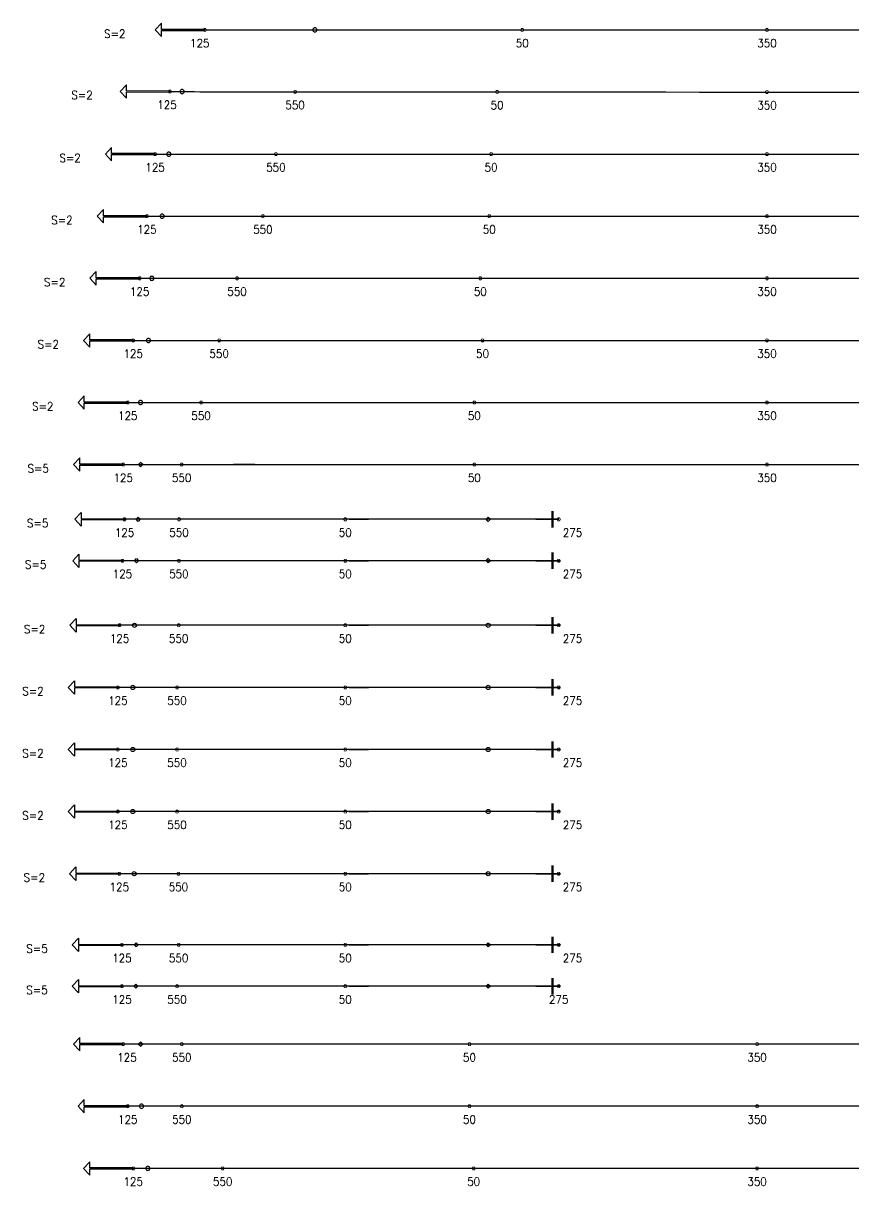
# Model space of a CAD drawing. Header units: millimetres. Extents: x -179076 to 505271, y -44005 to 99253.
# Drawn here: x 286182 to 306235, y 47581 to 75664 of the extents above; entities that cross this region are included whole.
import ezdxf

# ---------------------------------------------------------------- set-up
doc = ezdxf.new("R2010")
doc.units = ezdxf.units.MM
doc.layers.add('Current_plane_Tendon', color=7, linetype='Continuous', true_color=0xab0000)
doc.styles.get("Standard").update_dxf_attribs({"font": 'arial.ttf'})

# ---------------------------------------------------------------- blocks, each defined once
blk = doc.blocks.new('fdsfsdfdsf')
at = {"layer": 'Current_plane_Tendon', "color": 14, "linetype": 'Continuous', "true_color": 0xab0000}
for points, elevation in [([(415262, 334316), (414212, 334316), (414212, 334466), (414062, 334304), (414212, 334142), (414212, 334292), (415262, 334292)], 64), ([(417971, 334304), (417968, 334319), (417961, 334333), (417950, 334344), (417936, 334351), (417921, 334354), (417905, 334351), (417891, 334344), (417880, 334333), (417873, 334319), (417871, 334304), (417873, 334288), (417880, 334274), (417891, 334263), (417905, 334256), (417921, 334254), (417936, 334256), (417950, 334263), (417961, 334274), (417968, 334288), (417971, 334304)], 180), ([(414419, 332827), (413369, 332832), (413369, 332982), (413219, 332821), (413368, 332658), (413369, 332808), (414419, 332803)], 62), ([(414762, 332814), (414760, 332830), (414753, 332843), (414742, 332855), (414728, 332862), (414712, 332864), (414697, 332862), (414683, 332855), (414672, 332843), (414665, 332830), (414662, 332814), (414665, 332799), (414672, 332785), (414683, 332774), (414697, 332767), (414712, 332764), (414728, 332767), (414742, 332774), (414753, 332785), (414760, 332799), (414762, 332814)], 180), ([(414061, 331316), (413011, 331316), (413011, 331466), (412861, 331304), (413011, 331142), (413011, 331292), (414061, 331292)], 59), ([(414440, 331304), (414437, 331319), (414430, 331333), (414419, 331344), (414405, 331351), (414390, 331354), (414374, 331351), (414360, 331344), (414349, 331333), (414342, 331319), (414340, 331304), (414342, 331288), (414349, 331274), (414360, 331263), (414374, 331256), (414390, 331254), (414405, 331256), (414419, 331263), (414430, 331274), (414437, 331288), (414440, 331304)], 180), ([(413863, 329816), (412813, 329816), (412813, 329966), (412663, 329804), (412813, 329642), (412813, 329792), (413863, 329792)], 58), ([(414278, 329804), (414276, 329819), (414269, 329833), (414258, 329844), (414244, 329851), (414228, 329854), (414213, 329851), (414199, 329844), (414188, 329833), (414181, 329819), (414178, 329804), (414181, 329788), (414188, 329774), (414199, 329763), (414213, 329756), (414228, 329754), (414244, 329756), (414258, 329763), (414269, 329774), (414276, 329788), (414278, 329804)], 180), ([(413687, 328316), (412637, 328316), (412637, 328466), (412487, 328304), (412637, 328142), (412637, 328292), (413687, 328292)], 59), ([(414033, 328304), (414030, 328319), (414023, 328333), (414012, 328344), (413998, 328351), (413983, 328354), (413967, 328351), (413953, 328344), (413942, 328333), (413935, 328319), (413933, 328304), (413935, 328288), (413942, 328274), (413953, 328263), (413967, 328256), (413983, 328254), (413998, 328256), (414012, 328263), (414023, 328274), (414030, 328288), (414033, 328304)], 180), ([(413533, 326816), (412483, 326816), (412483, 326966), (412333, 326804), (412483, 326642), (412483, 326792), (413533, 326792)], 58), ([(413950, 326804), (413947, 326819), (413940, 326833), (413929, 326844), (413915, 326851), (413900, 326854), (413884, 326851), (413870, 326844), (413859, 326833), (413852, 326819), (413850, 326804), (413852, 326788), (413859, 326774), (413870, 326763), (413884, 326756), (413900, 326754), (413915, 326756), (413929, 326763), (413940, 326774), (413947, 326788), (413950, 326804)], 180), ([(413401, 325316), (412351, 325316), (412351, 325466), (412201, 325304), (412351, 325142), (412351, 325292), (413401, 325292)], 57), ([(413762, 325304), (413759, 325319), (413752, 325333), (413741, 325344), (413727, 325351), (413712, 325354), (413696, 325351), (413682, 325344), (413671, 325333), (413664, 325319), (413662, 325304), (413664, 325288), (413671, 325274), (413682, 325263), (413696, 325256), (413712, 325254), (413727, 325256), (413741, 325263), (413752, 325274), (413759, 325288), (413762, 325304)], 180), ([(413290, 323816), (412240, 323816), (412240, 323966), (412090, 323804), (412240, 323642), (412240, 323792), (413290, 323792)], 180), ([(413762, 323804), (413712, 323854), (413662, 323804), (413712, 323754), (413762, 323804)], 180), ([(413323, 322470), (412273, 322470), (412273, 322320), (412123, 322482), (412273, 322644), (412273, 322494), (413323, 322494)], 60), ([(413602, 322482), (413652, 322532), (413702, 322482), (413652, 322432), (413602, 322482)], 185), ([(422057, 322482), (422107, 322532), (422157, 322482), (422107, 322432), (422057, 322482)], 180), ([(413272, 321470), (412222, 321470), (412222, 321320), (412072, 321482), (412222, 321644), (412222, 321494), (413272, 321494)], 60), ([(413563, 321482), (413613, 321532), (413663, 321482), (413613, 321432), (413563, 321482)], 185), ([(422057, 321482), (422107, 321532), (422157, 321482), (422107, 321432), (422057, 321482)], 180), ([(413203, 319910), (412153, 319910), (412153, 319760), (412003, 319922), (412153, 320084), (412153, 319934), (413203, 319934)], 55), ([(413510, 319922), (413513, 319937), (413520, 319951), (413531, 319962), (413545, 319969), (413560, 319972), (413576, 319969), (413590, 319962), (413601, 319951), (413608, 319937), (413610, 319922), (413608, 319906), (413601, 319893), (413590, 319881), (413576, 319874), (413560, 319872), (413545, 319874), (413531, 319881), (413520, 319893), (413513, 319906), (413510, 319922)], 180), ([(422057, 319922), (422059, 319937), (422066, 319951), (422078, 319962), (422091, 319969), (422107, 319972), (422122, 319969), (422136, 319962), (422147, 319951), (422154, 319937), (422157, 319922), (422154, 319906), (422147, 319892), (422136, 319881), (422122, 319874), (422107, 319872), (422091, 319874), (422078, 319881), (422066, 319892), (422059, 319906), (422057, 319922)], 180), ([(413163, 318410), (412113, 318410), (412113, 318260), (411963, 318422), (412113, 318584), (412113, 318434), (413163, 318434)], 55), ([(413470, 318422), (413473, 318437), (413480, 318451), (413491, 318462), (413505, 318469), (413520, 318472), (413536, 318469), (413550, 318462), (413561, 318451), (413568, 318437), (413570, 318422), (413568, 318406), (413561, 318392), (413550, 318381), (413536, 318374), (413520, 318372), (413505, 318374), (413491, 318381), (413480, 318392), (413473, 318406), (413470, 318422)], 180), ([(422057, 318422), (422059, 318437), (422066, 318451), (422078, 318462), (422091, 318469), (422107, 318472), (422122, 318469), (422136, 318462), (422147, 318451), (422154, 318437), (422157, 318422), (422154, 318406), (422147, 318392), (422136, 318381), (422122, 318374), (422107, 318372), (422091, 318374), (422078, 318381), (422066, 318392), (422059, 318406), (422057, 318422)], 180), ([(413163, 316910), (412113, 316910), (412113, 316760), (411963, 316922), (412113, 317084), (412113, 316934), (413163, 316934)], 55), ([(413470, 316922), (413473, 316937), (413480, 316951), (413491, 316962), (413505, 316969), (413520, 316972), (413536, 316969), (413550, 316962), (413561, 316951), (413568, 316937), (413570, 316922), (413568, 316906), (413561, 316892), (413550, 316881), (413536, 316874), (413520, 316872), (413505, 316874), (413491, 316881), (413480, 316892), (413473, 316906), (413470, 316922)], 180), ([(422057, 316922), (422059, 316937), (422066, 316951), (422078, 316962), (422091, 316969), (422107, 316972), (422122, 316969), (422136, 316962), (422147, 316951), (422154, 316937), (422157, 316922), (422154, 316906), (422147, 316892), (422136, 316881), (422122, 316874), (422107, 316872), (422091, 316874), (422078, 316881), (422066, 316892), (422059, 316906), (422057, 316922)], 180), ([(413163, 315410), (412113, 315410), (412113, 315260), (411963, 315422), (412113, 315584), (412113, 315434), (413163, 315434)], 55), ([(413470, 315422), (413473, 315437), (413480, 315451), (413491, 315462), (413505, 315469), (413520, 315472), (413536, 315469), (413550, 315462), (413561, 315451), (413568, 315437), (413570, 315422), (413568, 315406), (413561, 315392), (413550, 315381), (413536, 315374), (413520, 315372), (413505, 315374), (413491, 315381), (413480, 315392), (413473, 315406), (413470, 315422)], 180), ([(422057, 315422), (422059, 315437), (422066, 315451), (422078, 315462), (422091, 315469), (422107, 315472), (422122, 315469), (422136, 315462), (422147, 315451), (422154, 315437), (422157, 315422), (422154, 315406), (422147, 315392), (422136, 315381), (422122, 315374), (422107, 315372), (422091, 315374), (422078, 315381), (422066, 315392), (422059, 315406), (422057, 315422)], 180), ([(413196, 313910), (412146, 313910), (412146, 313760), (411996, 313922), (412146, 314084), (412146, 313934), (413196, 313934)], 58), ([(413503, 313922), (413506, 313937), (413513, 313951), (413524, 313962), (413538, 313969), (413553, 313972), (413569, 313969), (413583, 313962), (413594, 313951), (413601, 313937), (413603, 313922), (413601, 313906), (413594, 313892), (413583, 313881), (413569, 313874), (413553, 313872), (413538, 313874), (413524, 313881), (413513, 313892), (413506, 313906), (413503, 313922)], 183), ([(422057, 313922), (422059, 313937), (422066, 313951), (422078, 313962), (422091, 313969), (422107, 313972), (422122, 313969), (422136, 313962), (422147, 313951), (422154, 313937), (422157, 313922), (422154, 313906), (422147, 313892), (422136, 313881), (422122, 313874), (422107, 313872), (422091, 313874), (422078, 313881), (422066, 313892), (422059, 313906), (422057, 313922)], 180), ([(413260, 312191), (412210, 312191), (412210, 312041), (412060, 312203), (412210, 312365), (412210, 312215), (413260, 312215)], 75), ([(413553, 312203), (413603, 312253), (413653, 312203), (413603, 312153), (413553, 312203)], 200), ([(422057, 312203), (422107, 312253), (422157, 312203), (422107, 312153), (422057, 312203)], 180), ([(413261, 311191), (412211, 311191), (412211, 311041), (412061, 311203), (412211, 311365), (412211, 311215), (413261, 311215)], 55), ([(413544, 311203), (413594, 311253), (413644, 311203), (413594, 311153), (413544, 311203)], 180), ([(422057, 311203), (422107, 311253), (422157, 311203), (422107, 311153), (422057, 311203)], 180), ([(413290, 309818), (412240, 309818), (412240, 309968), (412090, 309806), (412240, 309644), (412240, 309794), (413290, 309794)], 180), ([(413763, 309803), (413713, 309853), (413663, 309803), (413713, 309753), (413763, 309803)], 180), ([(413401, 308315), (412351, 308315), (412351, 308465), (412201, 308303), (412351, 308141), (412351, 308291), (413401, 308291)], 57), ([(413782, 308303), (413780, 308319), (413772, 308333), (413761, 308344), (413747, 308351), (413732, 308353), (413717, 308351), (413703, 308344), (413692, 308333), (413684, 308319), (413682, 308303), (413684, 308288), (413692, 308274), (413703, 308263), (413717, 308256), (413732, 308253), (413747, 308256), (413761, 308263), (413772, 308274), (413780, 308288), (413782, 308303)], 182), ([(413533, 306815), (412483, 306815), (412483, 306965), (412333, 306803), (412483, 306641), (412483, 306791), (413533, 306791)], 58), ([(413936, 306803), (413933, 306819), (413926, 306833), (413915, 306844), (413901, 306851), (413886, 306853), (413870, 306851), (413856, 306844), (413845, 306833), (413838, 306819), (413836, 306803), (413838, 306788), (413845, 306774), (413856, 306763), (413870, 306756), (413886, 306753), (413901, 306756), (413915, 306763), (413926, 306774), (413933, 306788), (413936, 306803)], 183)]:
    blk.add_lwpolyline(points, close=True, dxfattribs=dict(at, elevation=elevation))
for points, elevation in [([(415302, 334304, 20, 20, 0), (415282, 334338, 20, 20, 0), (415242, 334338, 20, 20, 0), (415222, 334304, 20, 20, 0), (415242, 334269, 20, 20, 0), (415282, 334269, 20, 20, 0)], 64), ([(422966, 334304, 20, 20, 0), (422946, 334338, 20, 20, 0), (422906, 334338, 20, 20, 0), (422886, 334304, 20, 20, 0), (422906, 334269, 20, 20, 0), (422946, 334269, 20, 20, 0)], -20), ([(428876, 334304, 20, 20, 0), (428856, 334338, 20, 20, 0), (428816, 334338, 20, 20, 0), (428796, 334304, 20, 20, 0), (428816, 334269, 20, 20, 0), (428856, 334269, 20, 20, 0)], 130), ([(414459, 332815, 20, 20, 0), (414439, 332850, 20, 20, 0), (414399, 332850, 20, 20, 0), (414379, 332815, 20, 20, 0), (414399, 332781, 20, 20, 0), (414439, 332781, 20, 20, 0)], 62), ([(417481, 332809, 20, 20, 0), (417461, 332844, 20, 20, 0), (417421, 332844, 20, 20, 0), (417401, 332809, 20, 20, 0), (417421, 332775, 20, 20, 0), (417461, 332775, 20, 20, 0)], 130), ([(422360, 332806, 20, 20, 0), (422340, 332841, 20, 20, 0), (422300, 332841, 20, 20, 0), (422280, 332806, 20, 20, 0), (422300, 332772, 20, 20, 0), (422340, 332772, 20, 20, 0)], -20), ([(428876, 332804, 20, 20, 0), (428856, 332838, 20, 20, 0), (428816, 332838, 20, 20, 0), (428796, 332804, 20, 20, 0), (428816, 332769, 20, 20, 0), (428856, 332769, 20, 20, 0)], 130), ([(414101, 331304, 20, 20, 0), (414081, 331338, 20, 20, 0), (414041, 331338, 20, 20, 0), (414021, 331304, 20, 20, 0), (414041, 331269, 20, 20, 0), (414081, 331269, 20, 20, 0)], 59), ([(417018, 331304, 20, 20, 0), (416998, 331338, 20, 20, 0), (416958, 331338, 20, 20, 0), (416938, 331304, 20, 20, 0), (416958, 331269, 20, 20, 0), (416998, 331269, 20, 20, 0)], 130), ([(422215, 331304, 20, 20, 0), (422195, 331338, 20, 20, 0), (422155, 331338, 20, 20, 0), (422135, 331304, 20, 20, 0), (422155, 331269, 20, 20, 0), (422195, 331269, 20, 20, 0)], -20), ([(428876, 331304, 20, 20, 0), (428856, 331338, 20, 20, 0), (428816, 331338, 20, 20, 0), (428796, 331304, 20, 20, 0), (428816, 331269, 20, 20, 0), (428856, 331269, 20, 20, 0)], 130), ([(413903, 329804, 20, 20, 0), (413883, 329838, 20, 20, 0), (413843, 329838, 20, 20, 0), (413823, 329804, 20, 20, 0), (413843, 329769, 20, 20, 0), (413883, 329769, 20, 20, 0)], 58), ([(416704, 329804, 20, 20, 0), (416684, 329838, 20, 20, 0), (416644, 329838, 20, 20, 0), (416624, 329804, 20, 20, 0), (416644, 329769, 20, 20, 0), (416684, 329769, 20, 20, 0)], 130), ([(422169, 329804, 20, 20, 0), (422149, 329838, 20, 20, 0), (422109, 329838, 20, 20, 0), (422089, 329804, 20, 20, 0), (422109, 329769, 20, 20, 0), (422149, 329769, 20, 20, 0)], -20), ([(428876, 329804, 20, 20, 0), (428856, 329838, 20, 20, 0), (428816, 329838, 20, 20, 0), (428796, 329804, 20, 20, 0), (428816, 329769, 20, 20, 0), (428856, 329769, 20, 20, 0)], 130), ([(413727, 328304, 20, 20, 0), (413707, 328338, 20, 20, 0), (413667, 328338, 20, 20, 0), (413647, 328304, 20, 20, 0), (413667, 328269, 20, 20, 0), (413707, 328269, 20, 20, 0)], 59), ([(416080, 328304, 20, 20, 0), (416060, 328338, 20, 20, 0), (416020, 328338, 20, 20, 0), (416000, 328304, 20, 20, 0), (416020, 328269, 20, 20, 0), (416060, 328269, 20, 20, 0)], 130), ([(421955, 328304, 20, 20, 0), (421935, 328338, 20, 20, 0), (421895, 328338, 20, 20, 0), (421875, 328304, 20, 20, 0), (421895, 328269, 20, 20, 0), (421935, 328269, 20, 20, 0)], -20), ([(428876, 328304, 20, 20, 0), (428856, 328338, 20, 20, 0), (428816, 328338, 20, 20, 0), (428796, 328304, 20, 20, 0), (428816, 328269, 20, 20, 0), (428856, 328269, 20, 20, 0)], 130), ([(413573, 326804, 20, 20, 0), (413553, 326838, 20, 20, 0), (413513, 326838, 20, 20, 0), (413493, 326804, 20, 20, 0), (413513, 326769, 20, 20, 0), (413553, 326769, 20, 20, 0)], 58), ([(415648, 326804, 20, 20, 0), (415628, 326838, 20, 20, 0), (415588, 326838, 20, 20, 0), (415568, 326804, 20, 20, 0), (415588, 326769, 20, 20, 0), (415628, 326769, 20, 20, 0)], 130), ([(422007, 326804, 20, 20, 0), (421987, 326838, 20, 20, 0), (421947, 326838, 20, 20, 0), (421927, 326804, 20, 20, 0), (421947, 326769, 20, 20, 0), (421987, 326769, 20, 20, 0)], -20), ([(428876, 326804, 20, 20, 0), (428856, 326838, 20, 20, 0), (428816, 326838, 20, 20, 0), (428796, 326804, 20, 20, 0), (428816, 326769, 20, 20, 0), (428856, 326769, 20, 20, 0)], 130), ([(413441, 325304, 20, 20, 0), (413421, 325338, 20, 20, 0), (413381, 325338, 20, 20, 0), (413361, 325304, 20, 20, 0), (413381, 325269, 20, 20, 0), (413421, 325269, 20, 20, 0)], 57), ([(415211, 325304, 20, 20, 0), (415191, 325338, 20, 20, 0), (415151, 325338, 20, 20, 0), (415131, 325304, 20, 20, 0), (415151, 325269, 20, 20, 0), (415191, 325269, 20, 20, 0)], 130), ([(421809, 325304, 20, 20, 0), (421789, 325338, 20, 20, 0), (421749, 325338, 20, 20, 0), (421729, 325304, 20, 20, 0), (421749, 325269, 20, 20, 0), (421789, 325269, 20, 20, 0)], -20), ([(428876, 325304, 20, 20, 0), (428856, 325338, 20, 20, 0), (428816, 325338, 20, 20, 0), (428796, 325304, 20, 20, 0), (428816, 325269, 20, 20, 0), (428856, 325269, 20, 20, 0)], 130), ([(413330, 323804, 20, 20, 0), (413310, 323838, 20, 20, 0), (413270, 323838, 20, 20, 0), (413250, 323804, 20, 20, 0), (413270, 323769, 20, 20, 0), (413310, 323769, 20, 20, 0)], 180), ([(414743, 323804, 20, 20, 0), (414723, 323838, 20, 20, 0), (414683, 323838, 20, 20, 0), (414663, 323804, 20, 20, 0), (414683, 323769, 20, 20, 0), (414723, 323769, 20, 20, 0)], 130), ([(421809, 323804, 20, 20, 0), (421789, 323838, 20, 20, 0), (421749, 323838, 20, 20, 0), (421729, 323804, 20, 20, 0), (421749, 323769, 20, 20, 0), (421789, 323769, 20, 20, 0)], -170), ([(428876, 323804, 20, 20, 0), (428856, 323838, 20, 20, 0), (428816, 323838, 20, 20, 0), (428796, 323804, 20, 20, 0), (428816, 323769, 20, 20, 0), (428856, 323769, 20, 20, 0)], 130), ([(413283, 322482, 20, 20, 0), (413303, 322517, 20, 20, 0), (413343, 322517, 20, 20, 0), (413363, 322482, 20, 20, 0), (413343, 322447, 20, 20, 0), (413303, 322447, 20, 20, 0)], 60), ([(414599, 322482, 20, 20, 0), (414619, 322517, 20, 20, 0), (414659, 322517, 20, 20, 0), (414679, 322482, 20, 20, 0), (414659, 322447, 20, 20, 0), (414619, 322447, 20, 20, 0)], 135), ([(418613, 322482, 20, 20, 0), (418633, 322517, 20, 20, 0), (418673, 322517, 20, 20, 0), (418693, 322482, 20, 20, 0), (418673, 322447, 20, 20, 0), (418633, 322447, 20, 20, 0)], -170), ([(423767, 322482, 20, 20, 0), (423787, 322517, 20, 20, 0), (423827, 322517, 20, 20, 0), (423847, 322482, 20, 20, 0), (423827, 322447, 20, 20, 0), (423787, 322447, 20, 20, 0)], 55), ([(413232, 321482, 20, 20, 0), (413252, 321517, 20, 20, 0), (413292, 321517, 20, 20, 0), (413312, 321482, 20, 20, 0), (413292, 321447, 20, 20, 0), (413252, 321447, 20, 20, 0)], 60), ([(414595, 321482, 20, 20, 0), (414615, 321517, 20, 20, 0), (414655, 321517, 20, 20, 0), (414675, 321482, 20, 20, 0), (414655, 321447, 20, 20, 0), (414615, 321447, 20, 20, 0)], 135), ([(418613, 321482, 20, 20, 0), (418633, 321517, 20, 20, 0), (418673, 321517, 20, 20, 0), (418693, 321482, 20, 20, 0), (418673, 321447, 20, 20, 0), (418633, 321447, 20, 20, 0)], -20), ([(423767, 321482, 20, 20, 0), (423787, 321517, 20, 20, 0), (423827, 321517, 20, 20, 0), (423847, 321482, 20, 20, 0), (423827, 321447, 20, 20, 0), (423787, 321447, 20, 20, 0)], 55), ([(413163, 319922, 20, 20, 0), (413183, 319957, 20, 20, 0), (413223, 319957, 20, 20, 0), (413243, 319922, 20, 20, 0), (413223, 319887, 20, 20, 0), (413183, 319887, 20, 20, 0)], 55), ([(414591, 319922, 20, 20, 0), (414611, 319957, 20, 20, 0), (414651, 319957, 20, 20, 0), (414671, 319922, 20, 20, 0), (414651, 319887, 20, 20, 0), (414611, 319887, 20, 20, 0)], 130), ([(418613, 319922, 20, 20, 0), (418633, 319956, 20, 20, 0), (418673, 319956, 20, 20, 0), (418693, 319922, 20, 20, 0), (418673, 319887, 20, 20, 0), (418633, 319887, 20, 20, 0)], -20), ([(423767, 319922, 20, 20, 0), (423787, 319956, 20, 20, 0), (423827, 319956, 20, 20, 0), (423847, 319922, 20, 20, 0), (423827, 319887, 20, 20, 0), (423787, 319887, 20, 20, 0)], 55), ([(413123, 318422, 20, 20, 0), (413143, 318456, 20, 20, 0), (413183, 318456, 20, 20, 0), (413203, 318422, 20, 20, 0), (413183, 318387, 20, 20, 0), (413143, 318387, 20, 20, 0)], 55), ([(414551, 318422, 20, 20, 0), (414571, 318456, 20, 20, 0), (414611, 318456, 20, 20, 0), (414631, 318422, 20, 20, 0), (414611, 318387, 20, 20, 0), (414571, 318387, 20, 20, 0)], 130), ([(418613, 318422, 20, 20, 0), (418633, 318456, 20, 20, 0), (418673, 318456, 20, 20, 0), (418693, 318422, 20, 20, 0), (418673, 318387, 20, 20, 0), (418633, 318387, 20, 20, 0)], -20), ([(423767, 318422, 20, 20, 0), (423787, 318456, 20, 20, 0), (423827, 318456, 20, 20, 0), (423847, 318422, 20, 20, 0), (423827, 318387, 20, 20, 0), (423787, 318387, 20, 20, 0)], 55), ([(413123, 316922, 20, 20, 0), (413143, 316956, 20, 20, 0), (413183, 316956, 20, 20, 0), (413203, 316922, 20, 20, 0), (413183, 316887, 20, 20, 0), (413143, 316887, 20, 20, 0)], 55), ([(414551, 316922, 20, 20, 0), (414571, 316956, 20, 20, 0), (414611, 316956, 20, 20, 0), (414631, 316922, 20, 20, 0), (414611, 316887, 20, 20, 0), (414571, 316887, 20, 20, 0)], 130), ([(418613, 316922, 20, 20, 0), (418633, 316956, 20, 20, 0), (418673, 316956, 20, 20, 0), (418693, 316922, 20, 20, 0), (418673, 316887, 20, 20, 0), (418633, 316887, 20, 20, 0)], -20), ([(423767, 316922, 20, 20, 0), (423787, 316956, 20, 20, 0), (423827, 316956, 20, 20, 0), (423847, 316922, 20, 20, 0), (423827, 316887, 20, 20, 0), (423787, 316887, 20, 20, 0)], 55), ([(413123, 315422, 20, 20, 0), (413143, 315456, 20, 20, 0), (413183, 315456, 20, 20, 0), (413203, 315422, 20, 20, 0), (413183, 315387, 20, 20, 0), (413143, 315387, 20, 20, 0)], 55), ([(414551, 315422, 20, 20, 0), (414571, 315456, 20, 20, 0), (414611, 315456, 20, 20, 0), (414631, 315422, 20, 20, 0), (414611, 315387, 20, 20, 0), (414571, 315387, 20, 20, 0)], 130), ([(418613, 315422, 20, 20, 0), (418633, 315456, 20, 20, 0), (418673, 315456, 20, 20, 0), (418693, 315422, 20, 20, 0), (418673, 315387, 20, 20, 0), (418633, 315387, 20, 20, 0)], -20), ([(423767, 315422, 20, 20, 0), (423787, 315456, 20, 20, 0), (423827, 315456, 20, 20, 0), (423847, 315422, 20, 20, 0), (423827, 315387, 20, 20, 0), (423787, 315387, 20, 20, 0)], 55), ([(413156, 313922, 20, 20, 0), (413176, 313956, 20, 20, 0), (413216, 313956, 20, 20, 0), (413236, 313922, 20, 20, 0), (413216, 313887, 20, 20, 0), (413176, 313887, 20, 20, 0)], 58), ([(414584, 313922, 20, 20, 0), (414604, 313956, 20, 20, 0), (414644, 313956, 20, 20, 0), (414664, 313922, 20, 20, 0), (414644, 313887, 20, 20, 0), (414604, 313887, 20, 20, 0)], 133), ([(418613, 313922, 20, 20, 0), (418633, 313956, 20, 20, 0), (418673, 313956, 20, 20, 0), (418693, 313922, 20, 20, 0), (418673, 313887, 20, 20, 0), (418633, 313887, 20, 20, 0)], -20), ([(423767, 313922, 20, 20, 0), (423787, 313956, 20, 20, 0), (423827, 313956, 20, 20, 0), (423847, 313922, 20, 20, 0), (423827, 313887, 20, 20, 0), (423787, 313887, 20, 20, 0)], 55), ([(413220, 312203, 20, 20, 0), (413240, 312238, 20, 20, 0), (413280, 312238, 20, 20, 0), (413300, 312203, 20, 20, 0), (413280, 312169, 20, 20, 0), (413240, 312169, 20, 20, 0)], 75), ([(414591, 312203, 20, 20, 0), (414611, 312238, 20, 20, 0), (414651, 312238, 20, 20, 0), (414671, 312203, 20, 20, 0), (414651, 312169, 20, 20, 0), (414611, 312169, 20, 20, 0)], 150), ([(418613, 312203, 20, 20, 0), (418633, 312238, 20, 20, 0), (418673, 312238, 20, 20, 0), (418693, 312203, 20, 20, 0), (418673, 312169, 20, 20, 0), (418633, 312169, 20, 20, 0)], -20), ([(423767, 312203, 20, 20, 0), (423787, 312238, 20, 20, 0), (423827, 312238, 20, 20, 0), (423847, 312203, 20, 20, 0), (423827, 312169, 20, 20, 0), (423787, 312169, 20, 20, 0)], 55), ([(413221, 311203, 20, 20, 0), (413241, 311238, 20, 20, 0), (413281, 311238, 20, 20, 0), (413301, 311203, 20, 20, 0), (413281, 311169, 20, 20, 0), (413241, 311169, 20, 20, 0)], 55), ([(414551, 311203, 20, 20, 0), (414571, 311238, 20, 20, 0), (414611, 311238, 20, 20, 0), (414631, 311203, 20, 20, 0), (414611, 311169, 20, 20, 0), (414571, 311169, 20, 20, 0)], 130), ([(418613, 311203, 20, 20, 0), (418633, 311238, 20, 20, 0), (418673, 311238, 20, 20, 0), (418693, 311203, 20, 20, 0), (418673, 311169, 20, 20, 0), (418633, 311169, 20, 20, 0)], -20), ([(423767, 311203, 20, 20, 0), (423787, 311238, 20, 20, 0), (423827, 311238, 20, 20, 0), (423847, 311203, 20, 20, 0), (423827, 311169, 20, 20, 0), (423787, 311169, 20, 20, 0)], 55), ([(413330, 309806, 20, 20, 0), (413310, 309841, 20, 20, 0), (413270, 309841, 20, 20, 0), (413250, 309806, 20, 20, 0), (413270, 309772, 20, 20, 0), (413310, 309772, 20, 20, 0)], 180), ([(414746, 309803, 20, 20, 0), (414726, 309838, 20, 20, 0), (414686, 309838, 20, 20, 0), (414666, 309803, 20, 20, 0), (414686, 309769, 20, 20, 0), (414726, 309769, 20, 20, 0)], 130), ([(421692, 309803, 20, 20, 0), (421672, 309838, 20, 20, 0), (421632, 309838, 20, 20, 0), (421612, 309803, 20, 20, 0), (421632, 309769, 20, 20, 0), (421672, 309769, 20, 20, 0)], -170), ([(428637, 309803, 20, 20, 0), (428617, 309838, 20, 20, 0), (428577, 309838, 20, 20, 0), (428557, 309803, 20, 20, 0), (428577, 309769, 20, 20, 0), (428617, 309769, 20, 20, 0)], 130), ([(413441, 308303, 20, 20, 0), (413421, 308338, 20, 20, 0), (413381, 308338, 20, 20, 0), (413361, 308303, 20, 20, 0), (413381, 308269, 20, 20, 0), (413421, 308269, 20, 20, 0)], 57), ([(414746, 308303, 20, 20, 0), (414726, 308338, 20, 20, 0), (414686, 308338, 20, 20, 0), (414666, 308303, 20, 20, 0), (414686, 308269, 20, 20, 0), (414726, 308269, 20, 20, 0)], 130), ([(421692, 308303, 20, 20, 0), (421672, 308338, 20, 20, 0), (421632, 308338, 20, 20, 0), (421612, 308303, 20, 20, 0), (421632, 308269, 20, 20, 0), (421672, 308269, 20, 20, 0)], -20), ([(428637, 308303, 20, 20, 0), (428617, 308338, 20, 20, 0), (428577, 308338, 20, 20, 0), (428557, 308303, 20, 20, 0), (428577, 308269, 20, 20, 0), (428617, 308269, 20, 20, 0)], 130), ([(413573, 306803, 20, 20, 0), (413553, 306838, 20, 20, 0), (413513, 306838, 20, 20, 0), (413493, 306803, 20, 20, 0), (413513, 306769, 20, 20, 0), (413553, 306769, 20, 20, 0)], 58), ([(415732, 306803, 20, 20, 0), (415712, 306838, 20, 20, 0), (415672, 306838, 20, 20, 0), (415652, 306803, 20, 20, 0), (415672, 306769, 20, 20, 0), (415712, 306769, 20, 20, 0)], 130), ([(421794, 306803, 20, 20, 0), (421774, 306838, 20, 20, 0), (421734, 306838, 20, 20, 0), (421714, 306803, 20, 20, 0), (421734, 306769, 20, 20, 0), (421774, 306769, 20, 20, 0)], -20), ([(428637, 306803, 20, 20, 0), (428617, 306838, 20, 20, 0), (428577, 306838, 20, 20, 0), (428557, 306803, 20, 20, 0), (428577, 306769, 20, 20, 0), (428617, 306769, 20, 20, 0)], 130)]:
    blk.add_lwpolyline(points, format="xyseb", close=True, dxfattribs=dict(at, elevation=elevation))
at = {"layer": 'Current_plane_Tendon', "color": 14, "linetype": 'Continuous', "true_color": 0xab0000, "elevation": 180}
for points in [[(423657, 322682, 60, 60, 0), (423657, 322282, 60, 60, 0)], [(423657, 321682, 60, 60, 0), (423657, 321282, 60, 60, 0)], [(423657, 320122, 60, 60, 0), (423657, 319722, 60, 60, 0)], [(423657, 318622, 60, 60, 0), (423657, 318222, 60, 60, 0)], [(423657, 317122, 60, 60, 0), (423657, 316722, 60, 60, 0)], [(423657, 315622, 60, 60, 0), (423657, 315222, 60, 60, 0)], [(423657, 314122, 60, 60, 0), (423657, 313722, 60, 60, 0)], [(423657, 312403, 60, 60, 0), (423657, 312003, 60, 60, 0)], [(423657, 311403, 60, 60, 0), (423657, 311003, 60, 60, 0)]]:
    blk.add_lwpolyline(points, format="xyseb", dxfattribs=at)
at = {"layer": 'Current_plane_Tendon', "color": 14, "linetype": 'Continuous', "true_color": 0xab0000}
for points in [[(415262, 334304, 64), (415310, 334304, 68), (415481, 334304, 80), (415651, 334304, 90), (415822, 334304, 100), (415992, 334304, 108), (416163, 334304, 115), (416333, 334304, 120), (416504, 334304, 124), (416675, 334304, 128), (416845, 334304, 129), (417016, 334304, 130)], [(417016, 334304, 130), (417754, 334304, 125), (418493, 334304, 111), (419232, 334304, 88), (419971, 334304, 55), (420709, 334304, 22), (421448, 334304, -1), (422187, 334304, -15), (422926, 334304, -20), (423664, 334304, -15), (424403, 334304, -1), (425142, 334304, 22), (425881, 334304, 55), (426619, 334304, 88), (427358, 334304, 111), (428097, 334304, 125), (428836, 334304, 130)], [(428836, 334304, 130), (429393, 334304, 125), (429950, 334304, 111), (430506, 334304, 88), (431063, 334304, 55), (431620, 334304, 22), (432177, 334304, -1), (432734, 334304, -15), (433291, 334304, -20), (433848, 334304, -15), (434405, 334304, -1), (434962, 334304, 22), (435519, 334304, 55), (436076, 334304, 88), (436633, 334304, 111), (437190, 334304, 125), (437747, 334304, 130)], [(414419, 332815, 62), (414481, 332815, 68), (414613, 332815, 80), (414745, 332814, 90), (414878, 332813, 100), (415010, 332813, 108), (415142, 332812, 115), (415274, 332812, 120), (415407, 332811, 124), (415539, 332810, 128), (415671, 332810, 129), (415803, 332809, 130)], [(415803, 332809, 130), (416618, 332809, 125), (417432, 332809, 111), (418247, 332808, 88), (419061, 332808, 55), (419876, 332807, 22), (420691, 332807, -1), (421505, 332807, -15), (422320, 332806, -20), (423134, 332806, -15), (423949, 332806, -1), (424763, 332805, 22), (425578, 332805, 55), (426392, 332805, 88), (427207, 332804, 111), (428021, 332804, 125), (428836, 332804, 130)], [(428836, 332804, 130), (429393, 332804, 125), (429950, 332804, 111), (430506, 332804, 88), (431063, 332804, 55), (431620, 332804, 22), (432177, 332804, -1), (432734, 332804, -15), (433291, 332804, -20), (433848, 332804, -15), (434405, 332804, -1), (434962, 332804, 22), (435519, 332804, 55), (436076, 332804, 88), (436633, 332804, 111), (437190, 332804, 125), (437747, 332804, 130)], [(414014, 331304, 55), (414021, 331304, 56)], [(414061, 331304, 59), (414164, 331304, 69), (414315, 331304, 82), (414465, 331304, 93), (414615, 331304, 103), (414765, 331304, 111), (414915, 331304, 118), (415065, 331304, 123), (415215, 331304, 127), (415365, 331304, 129), (415515, 331304, 130)], [(415515, 331304, 130), (416348, 331304, 125), (417180, 331304, 111), (418013, 331304, 88), (418845, 331304, 55), (419678, 331304, 22), (420510, 331304, -1), (421343, 331304, -15), (422175, 331304, -20), (423008, 331304, -15), (423840, 331304, -1), (424673, 331304, 22), (425505, 331304, 55), (426338, 331304, 88), (427171, 331304, 111), (428003, 331304, 125), (428836, 331304, 130)], [(428836, 331304, 130), (429393, 331304, 125), (429950, 331304, 111), (430506, 331304, 88), (431063, 331304, 55), (431620, 331304, 22), (432177, 331304, -1), (432734, 331304, -15), (433291, 331304, -20), (433848, 331304, -15), (434405, 331304, -1), (434962, 331304, 22), (435519, 331304, 55), (436076, 331304, 88), (436633, 331304, 111), (437190, 331304, 125), (437747, 331304, 130)], [(413830, 329804, 55), (413989, 329804, 69), (414149, 329804, 82), (414308, 329804, 93), (414467, 329804, 103), (414626, 329804, 111), (414786, 329804, 118), (414945, 329804, 123), (415104, 329804, 127), (415264, 329804, 129), (415423, 329804, 130)], [(415423, 329804, 130), (416261, 329804, 125), (417099, 329804, 111), (417938, 329804, 88), (418776, 329804, 55), (419614, 329804, 22), (420453, 329804, -1), (421291, 329804, -15), (422129, 329804, -20), (422968, 329804, -15), (423806, 329804, -1), (424644, 329804, 22), (425482, 329804, 55), (426321, 329804, 88), (427159, 329804, 111), (427997, 329804, 125), (428836, 329804, 130)], [(428836, 329804, 130), (429393, 329804, 125), (429950, 329804, 111), (430506, 329804, 88), (431063, 329804, 55), (431620, 329804, 22), (432177, 329804, -1), (432734, 329804, -15), (433291, 329804, -20), (433848, 329804, -15), (434405, 329804, -1), (434962, 329804, 22), (435519, 329804, 55), (436076, 329804, 88), (436633, 329804, 111), (437190, 329804, 125), (437747, 329804, 130)], [(413646, 328304, 55), (413768, 328304, 68), (413891, 328304, 80), (414013, 328304, 90), (414136, 328304, 100), (414258, 328304, 108), (414381, 328304, 115), (414503, 328304, 120), (414626, 328304, 124), (414749, 328304, 128), (414871, 328304, 129), (414994, 328304, 130)], [(414994, 328304, 130), (415859, 328304, 125), (416724, 328304, 111), (417589, 328304, 88), (418454, 328304, 55), (419319, 328304, 22), (420184, 328304, -1), (421050, 328304, -15), (421915, 328304, -20), (422780, 328304, -15), (423645, 328304, -1), (424510, 328304, 22), (425375, 328304, 55), (426240, 328304, 88), (427105, 328304, 111), (427970, 328304, 125), (428836, 328304, 130)], [(428836, 328304, 130), (429393, 328304, 125), (429950, 328304, 111), (430506, 328304, 88), (431063, 328304, 55), (431620, 328304, 22), (432177, 328304, -1), (432734, 328304, -15), (433291, 328304, -20), (433848, 328304, -15), (434405, 328304, -1), (434962, 328304, 22), (435519, 328304, 55), (436076, 328304, 88), (436633, 328304, 111), (437190, 328304, 125), (437747, 328304, 130)], [(413500, 326804, 55), (413660, 326804, 69), (413820, 326804, 82), (413980, 326804, 93), (414139, 326804, 103), (414299, 326804, 111), (414459, 326804, 118), (414619, 326804, 123), (414779, 326804, 127), (414938, 326804, 129), (415098, 326804, 130)], [(415098, 326804, 130), (415957, 326804, 125), (416815, 326804, 111), (417674, 326804, 88), (418533, 326804, 55), (419391, 326804, 22), (420250, 326804, -1), (421108, 326804, -15), (421967, 326804, -20), (422826, 326804, -15), (423684, 326804, -1), (424543, 326804, 22), (425401, 326804, 55), (426260, 326804, 88), (427118, 326804, 111), (427977, 326804, 125), (428836, 326804, 130)], [(428836, 326804, 130), (429393, 326804, 125), (429950, 326804, 111), (430506, 326804, 88), (431063, 326804, 55), (431620, 326804, 22), (432177, 326804, -1), (432734, 326804, -15), (433291, 326804, -20), (433848, 326804, -15), (434405, 326804, -1), (434962, 326804, 22), (435519, 326804, 55), (436076, 326804, 88), (436633, 326804, 111), (437190, 326804, 125), (437747, 326804, 130)], [(413381, 325304, 55), (413501, 325304, 68), (413621, 325304, 80), (413742, 325304, 90), (413862, 325304, 100), (413982, 325304, 108), (414102, 325304, 115), (414222, 325304, 120), (414342, 325304, 124), (414462, 325304, 128), (414583, 325304, 129), (414703, 325304, 130)], [(414703, 325304, 130), (415586, 325304, 125), (416469, 325304, 111), (417353, 325304, 88), (418236, 325304, 55), (419119, 325304, 22), (420003, 325304, -1), (420886, 325304, -15), (421769, 325304, -20), (422653, 325304, -15), (423536, 325304, -1), (424419, 325304, 22), (425302, 325304, 55), (426186, 325304, 88), (427069, 325304, 111), (427952, 325304, 125), (428836, 325304, 130)], [(428836, 325304, 130), (429393, 325304, 125), (429950, 325304, 111), (430506, 325304, 88), (431063, 325304, 55), (431620, 325304, 22), (432177, 325304, -1), (432734, 325304, -15), (433291, 325304, -20), (433848, 325304, -15), (434405, 325304, -1), (434962, 325304, 22), (435519, 325304, 55), (436076, 325304, 88), (436633, 325304, 111), (437190, 325304, 125), (437747, 325304, 130)], [(413290, 323804, 56), (413501, 323804, 68), (413621, 323804, 80), (413742, 323804, 90), (413862, 323804, 100), (413982, 323804, 108), (414102, 323804, 115), (414222, 323804, 120), (414342, 323804, 124), (414462, 323804, 128), (414583, 323804, 129), (414703, 323804, 130)], [(414703, 323804, 130), (415586, 323804, 121), (416469, 323804, 92), (415957, 323804, 46), (416840, 323804, -20), (417724, 323804, -86), (418607, 323804, -132), (420886, 323804, -161), (421769, 323804, -170), (422653, 323804, -161), (423536, 323804, -132), (424419, 323804, -86), (425302, 323804, -20), (426186, 323804, 46), (427069, 323804, 92), (427952, 323804, 121), (428836, 323804, 130)], [(428836, 323804, 130), (429393, 323804, 121), (429950, 323804, 92), (430506, 323804, 46), (431063, 323804, -20), (431620, 323804, -86), (432177, 323804, -132), (432734, 323804, -161), (433291, 323804, -170), (433848, 323804, -161), (434405, 323804, -132), (434962, 323804, -86), (435519, 323804, -20), (436076, 323804, 46), (436633, 323804, 92), (437190, 323804, 121), (437747, 323804, 130)], [(414639, 322482, 135), (414519, 322482, 135), (414400, 322482, 133), (414280, 322482, 130), (414160, 322482, 125), (414041, 322482, 120), (413921, 322482, 113), (413802, 322482, 105), (413682, 322482, 96), (413563, 322482, 85), (413443, 322482, 73), (413323, 322482, 60)], [(423807, 322482, 180), (423252, 322482, 169), (423807, 322482, 180), (422884, 322482, -55), (421996, 322482, -105), (421920, 322482, -141), (421032, 322482, -163), (418748, 322482, -170), (419216, 322482, -160), (418328, 322482, -132), (417440, 322482, -84), (416590, 322482, -16), (415702, 322482, 70), (415146, 322482, 115), (414591, 322482, 130)], [(414635, 321482, 135), (414511, 321482, 134), (414387, 321482, 132), (414263, 321482, 129), (414139, 321482, 125), (414015, 321482, 119), (413891, 321482, 112), (413768, 321482, 104), (413644, 321482, 95), (413520, 321482, 84), (413396, 321482, 73), (413272, 321482, 60)], [(423847, 321482, 37), (422884, 321482, 18), (421996, 321482, 2), (421920, 321482, -10), (421032, 321482, -18), (418748, 321482, -20), (419216, 321482, -15), (418328, 321482, -1), (417440, 321482, 23), (416590, 321482, 57), (415702, 321482, 100), (415146, 321482, 122), (414591, 321482, 130)], [(423807, 321482, 180), (423252, 321482, 176), (423847, 321482, 66)], [(414631, 319922, 130), (414501, 319922, 129), (414372, 319922, 128), (414242, 319922, 124), (414112, 319922, 120), (413982, 319922, 115), (413852, 319922, 108), (413722, 319922, 100), (413593, 319922, 90), (413463, 319922, 80), (413333, 319922, 68), (413203, 319922, 55)], [(423847, 319922, 37), (422884, 319922, 18), (421996, 319922, 2), (421920, 319922, -10), (421032, 319922, -18), (418748, 319922, -20), (419216, 319922, -15), (418328, 319922, -1), (417440, 319922, 23), (416590, 319922, 57), (415702, 319922, 100), (415146, 319922, 122), (414591, 319922, 130)], [(423807, 319922, 180), (423252, 319922, 176), (423847, 319922, 66)], [(414591, 318422, 130), (414461, 318422, 129), (414332, 318422, 128), (414202, 318422, 124), (414072, 318422, 120), (413942, 318422, 115), (413812, 318422, 108), (413682, 318422, 100), (413553, 318422, 90), (413423, 318422, 80), (413293, 318422, 68), (413163, 318422, 55)], [(423847, 318422, 37), (422884, 318422, 18), (421996, 318422, 2), (421920, 318422, -10), (421032, 318422, -18), (418748, 318422, -20), (419216, 318422, -15), (418328, 318422, -1), (417440, 318422, 23), (416590, 318422, 57), (415702, 318422, 100), (415146, 318422, 122), (414591, 318422, 130)], [(423807, 318422, 180), (423252, 318422, 176), (423847, 318422, 66)], [(414591, 316922, 130), (414461, 316922, 129), (414332, 316922, 128), (414202, 316922, 124), (414072, 316922, 120), (413942, 316922, 115), (413812, 316922, 108), (413682, 316922, 100), (413553, 316922, 90), (413423, 316922, 80), (413293, 316922, 68), (413163, 316922, 55)], [(423847, 316922, 37), (422884, 316922, 18), (421996, 316922, 2), (421920, 316922, -10), (421032, 316922, -18), (418748, 316922, -20), (419216, 316922, -15), (418328, 316922, -1), (417440, 316922, 23), (416590, 316922, 57), (415702, 316922, 100), (415146, 316922, 122), (414591, 316922, 130)], [(423807, 316922, 180), (423252, 316922, 176), (423847, 316922, 66)], [(414591, 315422, 130), (414461, 315422, 129), (414332, 315422, 128), (414202, 315422, 124), (414072, 315422, 120), (413942, 315422, 115), (413812, 315422, 108), (413682, 315422, 100), (413553, 315422, 90), (413423, 315422, 80), (413293, 315422, 68), (413163, 315422, 55)], [(423847, 315422, 37), (422884, 315422, 18), (421996, 315422, 2), (421920, 315422, -10), (421032, 315422, -18), (418748, 315422, -20), (419216, 315422, -15), (418328, 315422, -1), (417440, 315422, 23), (416590, 315422, 57), (415702, 315422, 100), (415146, 315422, 122), (414591, 315422, 130)], [(423807, 315422, 180), (423252, 315422, 176), (423847, 315422, 66)], [(414624, 313922, 133), (414495, 313922, 133), (414365, 313922, 131), (414235, 313922, 128), (414105, 313922, 123), (413975, 313922, 118), (413846, 313922, 111), (413716, 313922, 103), (413586, 313922, 94), (413456, 313922, 83), (413326, 313922, 71), (413196, 313922, 58)], [(423847, 313922, 37), (422884, 313922, 18), (421996, 313922, 2), (421920, 313922, -10), (421032, 313922, -18), (418748, 313922, -20), (419216, 313922, -15), (418328, 313922, -1), (417440, 313922, 23), (416590, 313922, 57), (415702, 313922, 100), (415146, 313922, 122), (414591, 313922, 130)], [(423807, 313922, 180), (423252, 313922, 176), (423847, 313922, 66)], [(414631, 312203, 150), (414494, 312203, 149), (414357, 312203, 147), (414220, 312203, 143), (414083, 312203, 138), (413946, 312203, 131), (413808, 312203, 123), (413671, 312203, 113), (413534, 312203, 102), (413397, 312203, 89), (413260, 312203, 75)], [(423847, 312203, 37), (422884, 312203, 18), (421996, 312203, 2), (421920, 312203, -10), (421032, 312203, -18), (418748, 312203, -20), (419216, 312203, -15), (418328, 312203, -1), (417440, 312203, 23), (416590, 312203, 57), (415702, 312203, 100), (415146, 312203, 122), (414591, 312203, 130)], [(423807, 312203, 180), (423252, 312203, 176), (423847, 312203, 66)], [(414591, 311203, 130), (414470, 311203, 129), (414349, 311203, 128), (414229, 311203, 124), (414108, 311203, 120), (413987, 311203, 115), (413866, 311203, 108), (413745, 311203, 100), (413624, 311203, 90), (413503, 311203, 80), (413382, 311203, 68), (413261, 311203, 55)], [(423847, 311203, 37), (422884, 311203, 18), (421996, 311203, 2), (421920, 311203, -10), (421032, 311203, -18), (418748, 311203, -20), (419216, 311203, -15), (418328, 311203, -1), (417440, 311203, 23), (416590, 311203, 57), (415702, 311203, 100), (415146, 311203, 122), (414591, 311203, 130)], [(423807, 311203, 180), (423252, 311203, 176), (423847, 311203, 66)], [(414706, 309803, 130), (414586, 309803, 129), (414465, 309803, 128), (414345, 309803, 124), (414224, 309803, 120), (414104, 309803, 115), (413984, 309803, 108), (413863, 309803, 100), (413743, 309803, 90), (413622, 309803, 80), (413502, 309803, 68), (413290, 309803, 56)], [(428597, 309803, 130), (427729, 309803, 121), (426861, 309803, 92), (425992, 309803, 46), (425124, 309803, -20), (424256, 309803, -86), (423388, 309803, -132), (422520, 309803, -161), (421652, 309803, -170), (420783, 309803, -161), (419915, 309803, -132), (419047, 309803, -86), (418179, 309803, -20), (417311, 309803, 46), (416443, 309803, 92), (415574, 309803, 121), (414706, 309803, 130)], [(437632, 309803, 130), (437067, 309803, 121), (436503, 309803, 92), (435938, 309803, 46), (435373, 309803, -20), (434809, 309803, -86), (434244, 309803, -132), (433679, 309803, -161), (433115, 309803, -170), (432550, 309803, -161), (431985, 309803, -132), (431420, 309803, -86), (430856, 309803, -20), (430291, 309803, 46), (429726, 309803, 92), (429162, 309803, 121), (428597, 309803, 130)], [(414706, 308303, 130), (414586, 308303, 129), (414465, 308303, 128), (414345, 308303, 124), (414224, 308303, 120), (414104, 308303, 115), (413984, 308303, 108), (413863, 308303, 100), (413743, 308303, 90), (413622, 308303, 80), (413502, 308303, 68), (413401, 308303, 57)], [(428597, 308303, 130), (427729, 308303, 125), (426861, 308303, 111), (425992, 308303, 88), (425124, 308303, 55), (424256, 308303, 22), (423388, 308303, -1), (422520, 308303, -15), (421652, 308303, -20), (420783, 308303, -15), (419915, 308303, -1), (419047, 308303, 22), (418179, 308303, 55), (417311, 308303, 88), (416443, 308303, 111), (415574, 308303, 125), (414706, 308303, 130)], [(437632, 308303, 130), (437067, 308303, 125), (436503, 308303, 111), (435938, 308303, 88), (435373, 308303, 55), (434809, 308303, 22), (434244, 308303, -1), (433679, 308303, -15), (433115, 308303, -20), (432550, 308303, -15), (431985, 308303, -1), (431420, 308303, 22), (430856, 308303, 55), (430291, 308303, 88), (429726, 308303, 111), (429162, 308303, 125), (428597, 308303, 130)], [(414910, 306803, 130), (414769, 306803, 129), (414628, 306803, 127), (414487, 306803, 123), (414346, 306803, 118), (414205, 306803, 111), (414064, 306803, 103), (413923, 306803, 93), (413782, 306803, 82), (413641, 306803, 69), (413533, 306803, 58)], [(428597, 306803, 130), (427742, 306803, 125), (426886, 306803, 111), (426031, 306803, 88), (425175, 306803, 55), (424320, 306803, 22), (423464, 306803, -1), (422609, 306803, -15), (421754, 306803, -20), (420898, 306803, -15), (420043, 306803, -1), (419187, 306803, 22), (418332, 306803, 55), (417476, 306803, 88), (416621, 306803, 111), (415766, 306803, 125), (414910, 306803, 130)], [(437632, 306803, 130), (437067, 306803, 125), (436503, 306803, 111), (435938, 306803, 88), (435373, 306803, 55), (434809, 306803, 22), (434244, 306803, -1), (433679, 306803, -15), (433115, 306803, -20), (432550, 306803, -15), (431985, 306803, -1), (431420, 306803, 22), (430856, 306803, 55), (430291, 306803, 88), (429726, 306803, 111), (429162, 306803, 125), (428597, 306803, 130)]]:
    blk.add_polyline3d(points, dxfattribs=at)
at = {"layer": 'Current_plane_Tendon', "color": 14, "linetype": 'Continuous', "true_color": 0xab0000, "char_height": 200, "attachment_point": 5}
for s, insert in [('\\FSTANDARD.shx;\xa0S=2', (413039, 334211, 180)), ('\\FSTANDARD.shx;125', (415139, 333984, 55)), ('\\FSTANDARD.shx;50', (422926, 333984, -20)), ('\\FSTANDARD.shx;350', (428836, 333984, 130)), ('\\FSTANDARD.shx;350', (428836, 332484, 130)), ('\\FSTANDARD.shx;\xa0S=2', (411961, 331211, 184)), ('\\FSTANDARD.shx;125', (414061, 330984, 59)), ('\\FSTANDARD.shx;550', (416978, 330984, 130)), ('\\FSTANDARD.shx;50', (422175, 330984, -20)), ('\\FSTANDARD.shx;350', (428836, 330984, 130)), ('\\FSTANDARD.shx;\xa0S=2', (411763, 329711, 183)), ('\\FSTANDARD.shx;125', (413863, 329484, 58)), ('\\FSTANDARD.shx;550', (416664, 329484, 130)), ('\\FSTANDARD.shx;50', (422129, 329484, -20)), ('\\FSTANDARD.shx;350', (428836, 329484, 130)), ('\\FSTANDARD.shx;\xa0S=2', (411587, 328211, 184)), ('\\FSTANDARD.shx;125', (413687, 327984, 59)), ('\\FSTANDARD.shx;550', (416040, 327984, 130)), ('\\FSTANDARD.shx;50', (421915, 327984, -20)), ('\\FSTANDARD.shx;350', (428836, 327984, 130)), ('\\FSTANDARD.shx;\xa0S=2', (411433, 326711, 183)), ('\\FSTANDARD.shx;125', (413533, 326484, 58)), ('\\FSTANDARD.shx;550', (415608, 326484, 130)), ('\\FSTANDARD.shx;50', (421967, 326484, -20)), ('\\FSTANDARD.shx;350', (428836, 326484, 130)), ('\\FSTANDARD.shx;\xa0S=2', (411301, 325211, 182)), ('\\FSTANDARD.shx;125', (413401, 324984, 57)), ('\\FSTANDARD.shx;550', (415171, 324984, 130)), ('\\FSTANDARD.shx;50', (421769, 324984, -20)), ('\\FSTANDARD.shx;350', (428836, 324984, 130)), ('\\FSTANDARD.shx;\xa0S=5', (411190, 323711, 305)), ('\\FSTANDARD.shx;125', (413290, 323484, 180)), ('\\FSTANDARD.shx;550', (414703, 323484, 130)), ('\\FSTANDARD.shx;50', (421769, 323484, -170)), ('\\FSTANDARD.shx;350', (428836, 323484, 130)), ('\\FSTANDARD.shx;\xa0S=5', (411176, 322390, 180)), ('\\FSTANDARD.shx;125', (413323, 322162, 60)), ('\\FSTANDARD.shx;550', (414639, 322162, 135)), ('\\FSTANDARD.shx;50', (418653, 322162, -170)), ('\\FSTANDARD.shx;275', (424140, 322162, 180)), ('\\FSTANDARD.shx;\xa0S=5', (411128, 321390, 180)), ('\\FSTANDARD.shx;125', (413272, 321162, 60)), ('\\FSTANDARD.shx;550', (414635, 321162, 135)), ('\\FSTANDARD.shx;50', (418653, 321162, -20)), ('\\FSTANDARD.shx;275', (424140, 321162, 180)), ('\\FSTANDARD.shx;\xa0S=2', (411103, 319829, 180)), ('\\FSTANDARD.shx;125', (413203, 319602, 55)), ('\\FSTANDARD.shx;550', (414631, 319602, 130)), ('\\FSTANDARD.shx;50', (418653, 319602, -20)), ('\\FSTANDARD.shx;275', (424140, 319602, 180)), ('\\FSTANDARD.shx;\xa0S=2', (411063, 318329, 180)), ('\\FSTANDARD.shx;125', (413163, 318102, 55)), ('\\FSTANDARD.shx;550', (414591, 318102, 130)), ('\\FSTANDARD.shx;50', (418653, 318102, -20)), ('\\FSTANDARD.shx;275', (424140, 318102, 180)), ('\\FSTANDARD.shx;\xa0S=2', (411063, 316829, 180)), ('\\FSTANDARD.shx;125', (413163, 316602, 55)), ('\\FSTANDARD.shx;550', (414591, 316602, 130)), ('\\FSTANDARD.shx;50', (418653, 316602, -20)), ('\\FSTANDARD.shx;275', (424140, 316602, 180)), ('\\FSTANDARD.shx;\xa0S=2', (411063, 315329, 180)), ('\\FSTANDARD.shx;125', (413163, 315102, 55)), ('\\FSTANDARD.shx;550', (414591, 315102, 130)), ('\\FSTANDARD.shx;50', (418653, 315102, -20)), ('\\FSTANDARD.shx;275', (424140, 315102, 180)), ('\\FSTANDARD.shx;\xa0S=2', (411096, 313829, 183)), ('\\FSTANDARD.shx;125', (413196, 313602, 58)), ('\\FSTANDARD.shx;550', (414624, 313602, 133)), ('\\FSTANDARD.shx;50', (418653, 313602, -20)), ('\\FSTANDARD.shx;275', (424140, 313602, 180)), ('\\FSTANDARD.shx;\xa0S=5', (411160, 312111, 200)), ('\\FSTANDARD.shx;125', (413260, 311883, 75)), ('\\FSTANDARD.shx;550', (414631, 311883, 150)), ('\\FSTANDARD.shx;50', (418653, 311883, -20)), ('\\FSTANDARD.shx;275', (424140, 311883, 180)), ('\\FSTANDARD.shx;\xa0S=5', (411161, 311111, 180)), ('\\FSTANDARD.shx;125', (413261, 310883, 55)), ('\\FSTANDARD.shx;550', (414591, 310883, 130)), ('\\FSTANDARD.shx;50', (418653, 310883, -20)), ('\\FSTANDARD.shx;275', (423807, 310883, 180)), ('\\FSTANDARD.shx;125', (413381, 309483, 55)), ('\\FSTANDARD.shx;550', (414706, 309483, 130)), ('\\FSTANDARD.shx;50', (421652, 309483, -170)), ('\\FSTANDARD.shx;350', (428597, 309483, 130)), ('\\FSTANDARD.shx;125', (413401, 307983, 57)), ('\\FSTANDARD.shx;550', (414706, 307983, 130)), ('\\FSTANDARD.shx;50', (421652, 307983, -20)), ('\\FSTANDARD.shx;350', (428597, 307983, 130)), ('\\FSTANDARD.shx;125', (413533, 306483, 58)), ('\\FSTANDARD.shx;550', (415692, 306483, 130)), ('\\FSTANDARD.shx;50', (421754, 306483, -20)), ('\\FSTANDARD.shx;350', (428597, 306483, 130))]:
    blk.add_mtext(s, dxfattribs=dict(at, insert=insert))
for s, insert, rotation in [('\\FSTANDARD.shx;\xa0S=2', (412248, 332733, 180), 359.7422), ('\\FSTANDARD.shx;125', (414347, 332496, 55), 359.7422), ('\\FSTANDARD.shx;550', (417441, 332489, 130), 359.976), ('\\FSTANDARD.shx;50', (422319, 332486, -20), 359.976)]:
    blk.add_mtext(s, dxfattribs=dict(at, insert=insert, rotation=rotation))

msp = doc.modelspace()

# ---------------------------------------------------------------- block references
at = {"layer": 'Current_plane_Tendon', "linetype": 'Continuous'}
msp.add_blockref('fdsfsdfdsf', (-124695.6, -258801.9, -180), dxfattribs=at)

doc.saveas('drawing.dxf')
